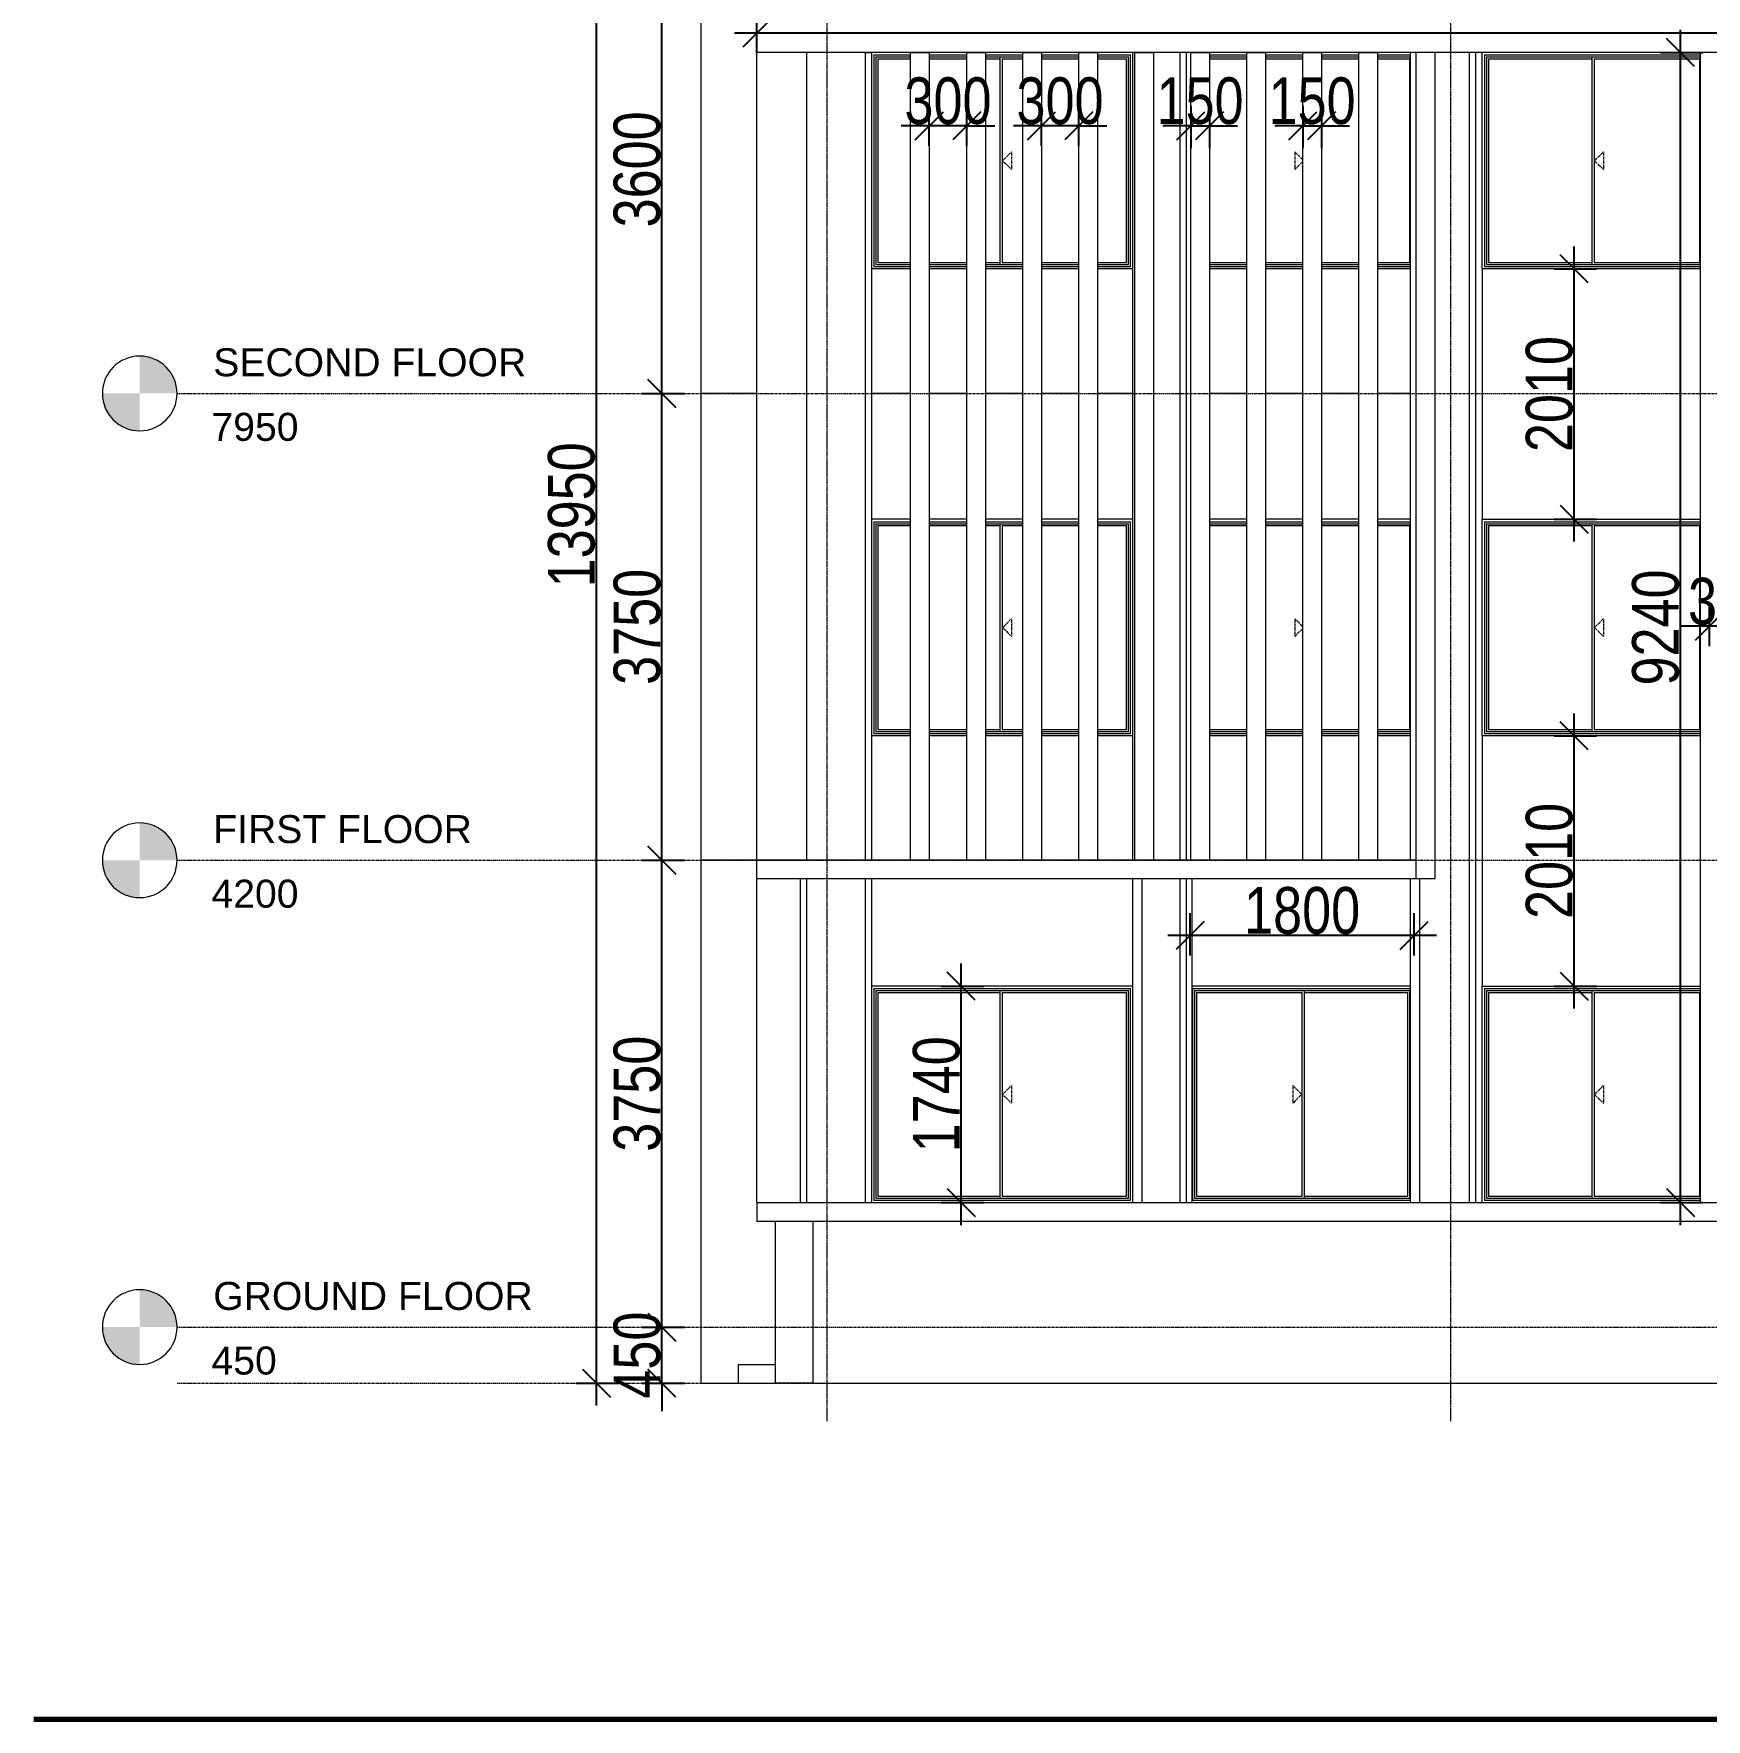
# Model space of a CAD drawing. Header units: millimetres. Extents: x -35190 to 411743, y -233114 to 23872.
# Drawn here: x -29351 to -15914, y -166409 to -152869 of the extents above; entities that cross this region are included whole.
import ezdxf

# ---------------------------------------------------------------- set-up
doc = ezdxf.new("R2010")
doc.units = ezdxf.units.MM
doc.linetypes.add('Centre', pattern=[31.75, 6.35, -4.7625, 15.875, -4.7625])
doc.linetypes.add('Grid Line', pattern=[22.225, 12.7, -3.175, 3.175, -3.175])
for name, color, linetype, lineweight in [('A-ANNO-DIMS', 211, 'Continuous', 9), ('A-DETL-WIDE', 214, 'Continuous', 70), ('A-FLOR-LEVL', 51, 'Continuous', 18), ('A-GLAZ', 151, 'Continuous', 18), ('A-WALL', 113, 'Continuous', 18), ('Q-CASE', 31, 'Continuous', 18), ('S-GRID', 1, 'Continuous', 9), ('S-STRS', 31, 'Continuous', 18)]:
    doc.layers.add(name, color=color, linetype=linetype, lineweight=lineweight)
doc.styles.add('Arial', font='arial.ttf', dxfattribs={"height": 187.5})
doc.styles.add('Arial_3', font='arial.ttf', dxfattribs={"width": 0.8, "height": 375})
doc.dimstyles.new('main_4_5mm', dxfattribs={"dimscale": 304.8, "dimtxt": 382.597275, "dimasz": 0.738189, "dimexe": 0.590551, "dimexo": 0.0625, "dimgap": 0.024606, "dimtad": 1, "dimdec": 0, "dimzin": 0, "dimdsep": 46, "dimtxsty": 'Arial_3', "dimblk1": 'OBLIQUE', "dimblk2": 'OBLIQUE', "dimsah": 1, "dimcen": 0.09, "dimdle": 0.590551, "dimazin": 0, "dimtfac": 1, "dimtdec": 4, "dimtix": 1, "dimtmove": 0, "dimatfit": 3, "dimfxl": 0.590551, "dimfxlon": 1, "dimtvp": 1, "dimtolj": 1, "dimtzin": 0, "dimarcsym": 2})

# ---------------------------------------------------------------- blocks, each defined once
blk = doc.blocks.new('Sliding - 2L - SL1_8 X 1_8-V5-North')
at = {"layer": 'A-GLAZ'}
for p, q in [((-36054, 3170), (-36054, 1470)), ((-36054, 3170), (-34319, 3170)), ((-36038, 3154), (-36038, 1486)), ((-36038, 3154), (-34319, 3154)), ((-36023, 3139), (-36023, 1501)), ((-36023, 3139), (-35189, 3139)), ((-35189, 1486), (-35189, 3154)), ((-35189, 1501), (-35189, 3139)), ((-35174, 3139), (-35174, 1501)), ((-35174, 3139), (-34325, 3139)), ((-34325, 1501), (-34325, 3139)), ((-36023, 1501), (-35189, 1501)), ((-35174, 1501), (-34325, 1501)), ((-36054, 1470), (-34319, 1470)), ((-36038, 1486), (-34319, 1486))]:
    blk.add_line(p, q, dxfattribs=at)
at = {"layer": 'A-GLAZ', "linetype": 'Centre'}
for p, q in [((-35170, 2320), (-35099, 2391)), ((-35170, 2320), (-35099, 2249)), ((-35099, 2391), (-35099, 2249))]:
    blk.add_line(p, q, dxfattribs=at)
blk = doc.blocks.new('Sliding - 2L - SL2_1 X 1_8-V6-North')
at = {"layer": 'A-GLAZ'}
for p, q in [((-38879, 3190), (-40979, 3190)), ((-40959, 3170), (-40959, 1470)), ((-40959, 3170), (-38899, 3170)), ((-40943, 3154), (-40943, 1486)), ((-40943, 3154), (-38915, 3154)), ((-40928, 3139), (-40928, 1501)), ((-40928, 3139), (-39944, 3139)), ((-39944, 1486), (-39944, 3154)), ((-39944, 1501), (-39944, 3139)), ((-39929, 3139), (-39929, 1501)), ((-39929, 3139), (-38930, 3139)), ((-38930, 1501), (-38930, 3139)), ((-38915, 1486), (-38915, 3154)), ((-38899, 1470), (-38899, 3170)), ((-40928, 1501), (-39944, 1501)), ((-39929, 1501), (-38930, 1501)), ((-40959, 1470), (-38899, 1470)), ((-40943, 1486), (-38915, 1486))]:
    blk.add_line(p, q, dxfattribs=at)
at = {"layer": 'A-GLAZ', "linetype": 'Centre'}
for p, q in [((-39925, 2320), (-39854, 2391)), ((-39925, 2320), (-39854, 2249)), ((-39854, 2391), (-39854, 2249))]:
    blk.add_line(p, q, dxfattribs=at)
blk = doc.blocks.new('Sliding - 2L - SL1_8 X 1_8-V7-North')
at = {"layer": 'A-GLAZ'}
for p, q in [((-36649, 3190), (-38403, 3190)), ((-38399, 3170), (-38399, 1470)), ((-38399, 3170), (-36649, 3170)), ((-38383, 3154), (-38383, 1486)), ((-38383, 3154), (-36655, 3154)), ((-38368, 3139), (-38368, 1501)), ((-38368, 3139), (-37519, 3139)), ((-37519, 1501), (-37519, 3139)), ((-37504, 3154), (-37504, 1486)), ((-37504, 3139), (-37504, 1501)), ((-37504, 3139), (-36670, 3139)), ((-36670, 1501), (-36670, 3139)), ((-36655, 1486), (-36655, 3154)), ((-38368, 1501), (-37519, 1501)), ((-37504, 1501), (-36670, 1501)), ((-38399, 1470), (-36649, 1470)), ((-38383, 1486), (-36655, 1486))]:
    blk.add_line(p, q, dxfattribs=at)
at = {"layer": 'A-GLAZ', "linetype": 'Centre'}
for p, q in [((-37523, 2320), (-37593, 2391)), ((-37593, 2391), (-37593, 2249)), ((-37523, 2320), (-37593, 2249))]:
    blk.add_line(p, q, dxfattribs=at)
blk = doc.blocks.new('Sliding - 2L - SL2_1 X 1_8-V19-North')
at = {"layer": 'A-GLAZ'}
for p, q in [((-40664, 6940), (-40979, 6940)), ((-40959, 6920), (-40959, 5220)), ((-40959, 6920), (-40664, 6920)), ((-40214, 6940), (-40514, 6940)), ((-40514, 6920), (-40214, 6920)), ((-39764, 6940), (-40064, 6940)), ((-40064, 6920), (-39764, 6920)), ((-39314, 6940), (-39614, 6940)), ((-39614, 6920), (-39314, 6920)), ((-38879, 6940), (-39164, 6940)), ((-39164, 6920), (-38899, 6920)), ((-38899, 5220), (-38899, 6920)), ((-40943, 6904), (-40943, 5236)), ((-40943, 6904), (-40664, 6904)), ((-40928, 6889), (-40928, 5251)), ((-40928, 6889), (-40664, 6889)), ((-40514, 6904), (-40214, 6904)), ((-40514, 6889), (-40214, 6889)), ((-40064, 6904), (-39764, 6904)), ((-40064, 6889), (-39944, 6889)), ((-39944, 5236), (-39944, 6904)), ((-39944, 5251), (-39944, 6889)), ((-39929, 6889), (-39929, 5251)), ((-39929, 6889), (-39764, 6889)), ((-39614, 6904), (-39314, 6904)), ((-39614, 6889), (-39314, 6889)), ((-39164, 6904), (-38915, 6904)), ((-39164, 6889), (-38930, 6889)), ((-38930, 5251), (-38930, 6889)), ((-38915, 5236), (-38915, 6904)), ((-40664, 5200), (-40979, 5200)), ((-40959, 5220), (-40664, 5220)), ((-40943, 5236), (-40664, 5236)), ((-40928, 5251), (-40664, 5251)), ((-40514, 5251), (-40214, 5251)), ((-40514, 5236), (-40214, 5236)), ((-40514, 5220), (-40214, 5220)), ((-40214, 5200), (-40514, 5200)), ((-40064, 5251), (-39944, 5251)), ((-40064, 5236), (-39764, 5236)), ((-40064, 5220), (-39764, 5220)), ((-39764, 5200), (-40064, 5200)), ((-39929, 5251), (-39764, 5251)), ((-39614, 5251), (-39314, 5251)), ((-39614, 5236), (-39314, 5236)), ((-39614, 5220), (-39314, 5220)), ((-39314, 5200), (-39614, 5200)), ((-39164, 5251), (-38930, 5251)), ((-39164, 5236), (-38915, 5236)), ((-39164, 5220), (-38899, 5220)), ((-38879, 5200), (-39164, 5200))]:
    blk.add_line(p, q, dxfattribs=at)
at = {"layer": 'A-GLAZ', "linetype": 'Centre'}
for p, q in [((-39925, 6070), (-39854, 6141)), ((-39854, 6141), (-39854, 5999)), ((-39925, 6070), (-39854, 5999))]:
    blk.add_line(p, q, dxfattribs=at)
blk = doc.blocks.new('Sliding - 2L - SL1_8 X 1_8-V20-North')
at = {"layer": 'A-GLAZ'}
for p, q in [((-37964, 6940), (-38264, 6940)), ((-38264, 6920), (-37964, 6920)), ((-37514, 6940), (-37814, 6940)), ((-37814, 6920), (-37514, 6920)), ((-37064, 6940), (-37364, 6940)), ((-37364, 6920), (-37064, 6920)), ((-36649, 6940), (-36914, 6940)), ((-36914, 6920), (-36649, 6920)), ((-38264, 6904), (-37964, 6904)), ((-38264, 6889), (-37964, 6889)), ((-37814, 6904), (-37514, 6904)), ((-37814, 6889), (-37514, 6889)), ((-37364, 6904), (-37064, 6904)), ((-37364, 6889), (-37064, 6889)), ((-36914, 6904), (-36649, 6904)), ((-36914, 6889), (-36655, 6889)), ((-36655, 5251), (-36655, 6889)), ((-38264, 5251), (-37964, 5251)), ((-38264, 5236), (-37964, 5236)), ((-38264, 5220), (-37964, 5220)), ((-37964, 5200), (-38264, 5200)), ((-37814, 5251), (-37514, 5251)), ((-37814, 5236), (-37514, 5236)), ((-37814, 5220), (-37514, 5220)), ((-37514, 5200), (-37814, 5200)), ((-37364, 5251), (-37064, 5251)), ((-37364, 5236), (-37064, 5236)), ((-37364, 5220), (-37064, 5220)), ((-37064, 5200), (-37364, 5200)), ((-36914, 5251), (-36655, 5251)), ((-36914, 5236), (-36649, 5236)), ((-36914, 5220), (-36649, 5220)), ((-36649, 5200), (-36914, 5200))]:
    blk.add_line(p, q, dxfattribs=at)
at = {"layer": 'A-GLAZ', "linetype": 'Centre'}
for p, q in [((-37514, 6077), (-37578, 6141)), ((-37578, 6141), (-37578, 5999)), ((-37514, 6063), (-37578, 5999))]:
    blk.add_line(p, q, dxfattribs=at)
blk = doc.blocks.new('Sliding - 2L - SL2_1 X 1_8-V32-North')
at = {"layer": 'A-GLAZ'}
for p, q in [((-40959, 10670), (-40959, 8970)), ((-40959, 10670), (-40664, 10670)), ((-40943, 10654), (-40943, 8986)), ((-40943, 10654), (-40664, 10654)), ((-40928, 10639), (-40928, 9001)), ((-40928, 10639), (-40664, 10639)), ((-40514, 10670), (-40214, 10670)), ((-40514, 10654), (-40214, 10654)), ((-40514, 10639), (-40214, 10639)), ((-40064, 10670), (-39764, 10670)), ((-40064, 10654), (-39764, 10654)), ((-40064, 10639), (-39944, 10639)), ((-39944, 8986), (-39944, 10654)), ((-39944, 9001), (-39944, 10639)), ((-39929, 10639), (-39929, 9001)), ((-39929, 10639), (-39764, 10639)), ((-39614, 10670), (-39314, 10670)), ((-39614, 10654), (-39314, 10654)), ((-39614, 10639), (-39314, 10639)), ((-39164, 10670), (-38899, 10670)), ((-39164, 10654), (-38915, 10654)), ((-39164, 10639), (-38930, 10639)), ((-38930, 9001), (-38930, 10639)), ((-38915, 8986), (-38915, 10654)), ((-38899, 8970), (-38899, 10670)), ((-40664, 8950), (-40979, 8950)), ((-40959, 8970), (-40664, 8970)), ((-40943, 8986), (-40664, 8986)), ((-40928, 9001), (-40664, 9001)), ((-40514, 9001), (-40214, 9001)), ((-40514, 8986), (-40214, 8986)), ((-40514, 8970), (-40214, 8970)), ((-40214, 8950), (-40514, 8950)), ((-40064, 9001), (-39944, 9001)), ((-40064, 8986), (-39764, 8986)), ((-40064, 8970), (-39764, 8970)), ((-39764, 8950), (-40064, 8950)), ((-39929, 9001), (-39764, 9001)), ((-39614, 9001), (-39314, 9001)), ((-39614, 8986), (-39314, 8986)), ((-39614, 8970), (-39314, 8970)), ((-39314, 8950), (-39614, 8950)), ((-39164, 9001), (-38930, 9001)), ((-39164, 8986), (-38915, 8986)), ((-39164, 8970), (-38899, 8970)), ((-38879, 8950), (-39164, 8950))]:
    blk.add_line(p, q, dxfattribs=at)
at = {"layer": 'A-GLAZ', "linetype": 'Centre'}
for p, q in [((-39925, 9820), (-39854, 9891)), ((-39854, 9891), (-39854, 9749)), ((-39925, 9820), (-39854, 9749))]:
    blk.add_line(p, q, dxfattribs=at)
blk = doc.blocks.new('Sliding - 2L - SL1_8 X 1_8-V33-North')
at = {"layer": 'A-GLAZ'}
for p, q in [((-38264, 10670), (-37964, 10670)), ((-38264, 10654), (-37964, 10654)), ((-38264, 10639), (-37964, 10639)), ((-37814, 10670), (-37514, 10670)), ((-37814, 10654), (-37514, 10654)), ((-37814, 10639), (-37514, 10639)), ((-37364, 10670), (-37064, 10670)), ((-37364, 10654), (-37064, 10654)), ((-37364, 10639), (-37064, 10639)), ((-36914, 10670), (-36649, 10670)), ((-36914, 10654), (-36649, 10654)), ((-36914, 10639), (-36655, 10639)), ((-36655, 9001), (-36655, 10639)), ((-38264, 9001), (-37964, 9001)), ((-38264, 8986), (-37964, 8986)), ((-38264, 8970), (-37964, 8970)), ((-37964, 8950), (-38264, 8950)), ((-37814, 9001), (-37514, 9001)), ((-37814, 8986), (-37514, 8986)), ((-37814, 8970), (-37514, 8970)), ((-37514, 8950), (-37814, 8950)), ((-37364, 9001), (-37064, 9001)), ((-37364, 8986), (-37064, 8986)), ((-37364, 8970), (-37064, 8970)), ((-37064, 8950), (-37364, 8950)), ((-36914, 9001), (-36655, 9001)), ((-36914, 8986), (-36649, 8986)), ((-36914, 8970), (-36649, 8970)), ((-36649, 8950), (-36914, 8950))]:
    blk.add_line(p, q, dxfattribs=at)
at = {"layer": 'A-GLAZ', "linetype": 'Centre'}
for p, q in [((-37514, 9827), (-37578, 9891)), ((-37578, 9891), (-37578, 9749)), ((-37514, 9813), (-37578, 9749))]:
    blk.add_line(p, q, dxfattribs=at)
blk = doc.blocks.new('Casework 1 - Casework 1-478824-North')
at = {"layer": 'Q-CASE'}
for p, q in [((-41899, 10690), (-41899, 10840)), ((-41899, 4201), (-41899, 10690)), ((-30749, 10690), (-41899, 10690)), ((-41499, 4200), (-41499, 10690)), ((-41029, 10690), (-40979, 10690)), ((-41029, 10690), (-41029, 4200)), ((-40979, 10690), (-40979, 4200)), ((-38879, 4200), (-38879, 10690)), ((-38499, 4200), (-38499, 10690)), ((-38449, 4200), (-38449, 10690)), ((-36649, 4200), (-36649, 10690)), ((-36174, 1450), (-36174, 10690)), ((-36124, 1450), (-36124, 10690)), ((-36074, 8950), (-36074, 10690)), ((-34319, 1450), (-34319, 10690)), ((-34319, 8950), (-36074, 8950)), ((-36074, 8950), (-36074, 6940)), ((-36074, 6940), (-34319, 6940)), ((-36074, 5200), (-36074, 6940)), ((-34319, 5200), (-36074, 5200)), ((-36074, 5200), (-36074, 3190)), ((-41899, 4200), (-41899, 4201)), ((-41899, 4201), (-41499, 4201)), ((-36604, 4200), (-41899, 4200)), ((-41899, 4051), (-41899, 4200)), ((-40979, 4200), (-41029, 4200)), ((-36604, 4051), (-36604, 4200)), ((-36604, 4051), (-41899, 4051)), ((-41899, 1450), (-41899, 4051)), ((-41549, 1450), (-41549, 4051)), ((-41499, 1450), (-41499, 4051)), ((-41029, 4051), (-41029, 1450)), ((-40979, 4051), (-40979, 1450)), ((-38879, 1450), (-38879, 4051)), ((-38805, 1450), (-38805, 4051)), ((-38499, 1450), (-38499, 4051)), ((-38449, 1450), (-38449, 4051)), ((-38404, 1450), (-38404, 4051)), ((-36649, 1450), (-36649, 4051)), ((-36575, 1450), (-36575, 4051)), ((-36074, 3190), (-34319, 3190)), ((-36074, 1450), (-36074, 3190)), ((-41899, 1450), (-30749, 1450)), ((-41899, 1450), (-41899, 1300)), ((-30749, 1300), (-41899, 1300)), ((-41749, 0), (-41749, 1300)), ((-41449, 0), (-41749, 0))]:
    blk.add_line(p, q, dxfattribs=at)
blk = doc.blocks.new('Level - M_Level Head - Circle-24867-North')
at = {"layer": 'A-FLOR-LEVL', "lineweight": 9}
h = blk.add_hatch(color=256, dxfattribs=at)
edge = h.paths.add_edge_path()
edge.add_line((18877, 0), (18577, 0))
edge.add_arc((18877, 0), 300, 90, 180, ccw=False)
edge.add_line((18877, 300), (18877, 0))
h = blk.add_hatch(color=256, dxfattribs=at)
edge = h.paths.add_edge_path()
edge.add_line((18877, -300), (18877, 0))
edge.add_line((18877, 0), (19177, 0))
edge.add_arc((18877, 0), 300, 270, 360, ccw=False)
blk.add_circle((18877, 0), 300, dxfattribs=at)
blk = doc.blocks.new('_Oblique')
at = {"color": 0, "linetype": 'ByBlock', "lineweight": -2}
blk.add_line((-0.5, -0.5), (0.5, 0.5), dxfattribs=at)
blk = doc.blocks.new('*D1915')
at = {"layer": 'A-ANNO-DIMS', "color": 0, "lineweight": -2, "transparency": 16777216}
for p, q in [((-22156, -153770), (-22156, -153429)), ((-21856, -153770), (-21856, -153429)), ((-22156, -153609), (-22381, -153609)), ((-21856, -153609), (-22156, -153609)), ((-21856, -153609), (-21631, -153609))]:
    blk.add_line(p, q, dxfattribs=at)
at = {"layer": 'Defpoints', "color": 0, "transparency": 16777216}
for p in [(-22156, -153609), (-22156, -153789), (-21856, -153789)]:
    blk.add_point(p, dxfattribs=at)
at = {"layer": 'A-ANNO-DIMS', "color": 0, "lineweight": -2, "transparency": 16777216, "xscale": 224.9999999999999, "yscale": 224.9999999999999, "zscale": 224.9999999999999}
blk.add_blockref('_Oblique', (-22156, -153609), dxfattribs=at)
at = {"layer": 'A-ANNO-DIMS', "color": 0, "lineweight": -2, "transparency": 16777216, "xscale": 224.9999999999999, "yscale": 224.9999999999999, "zscale": 224.9999999999999, "rotation": 180}
blk.add_blockref('_Oblique', (-21856, -153609), dxfattribs=at)
at = {"layer": 'A-ANNO-DIMS', "color": 0, "transparency": 16777216, "insert": (-22006, -153410), "char_height": 375, "width": 743.77, "attachment_point": 5, "style": 'Arial_3'}
blk.add_mtext('\\A1;300', dxfattribs=at)
blk = doc.blocks.new('*D1916')
at = {"layer": 'A-ANNO-DIMS', "color": 0, "lineweight": -2, "transparency": 16777216}
for p, q in [((-21256, -153770), (-21256, -153429)), ((-20956, -153770), (-20956, -153429)), ((-21256, -153609), (-21481, -153609)), ((-20956, -153609), (-21256, -153609)), ((-20956, -153609), (-20731, -153609))]:
    blk.add_line(p, q, dxfattribs=at)
at = {"layer": 'Defpoints', "color": 0, "transparency": 16777216}
for p in [(-21256, -153609), (-21256, -153789), (-20956, -153789)]:
    blk.add_point(p, dxfattribs=at)
at = {"layer": 'A-ANNO-DIMS', "color": 0, "lineweight": -2, "transparency": 16777216, "xscale": 224.9999999999999, "yscale": 224.9999999999999, "zscale": 224.9999999999999}
blk.add_blockref('_Oblique', (-21256, -153609), dxfattribs=at)
at = {"layer": 'A-ANNO-DIMS', "color": 0, "lineweight": -2, "transparency": 16777216, "xscale": 224.9999999999999, "yscale": 224.9999999999999, "zscale": 224.9999999999999, "rotation": 180}
blk.add_blockref('_Oblique', (-20956, -153609), dxfattribs=at)
at = {"layer": 'A-ANNO-DIMS', "color": 0, "transparency": 16777216, "insert": (-21106, -153410), "char_height": 375, "width": 743.77, "attachment_point": 5, "style": 'Arial_3'}
blk.add_mtext('\\A1;300', dxfattribs=at)
blk = doc.blocks.new('*D1917')
at = {"layer": 'A-ANNO-DIMS', "color": 0, "lineweight": -2, "transparency": 16777216}
for p, q in [((-20056, -153448), (-20056, -153789)), ((-19906, -153448), (-19906, -153789)), ((-20056, -153609), (-20281, -153609)), ((-20056, -153609), (-19906, -153609)), ((-19906, -153609), (-19681, -153609))]:
    blk.add_line(p, q, dxfattribs=at)
at = {"layer": 'Defpoints', "color": 0, "transparency": 16777216}
for p in [(-20056, -153429), (-19906, -153429), (-19906, -153609)]:
    blk.add_point(p, dxfattribs=at)
at = {"layer": 'A-ANNO-DIMS', "color": 0, "lineweight": -2, "transparency": 16777216, "xscale": 224.9999999999999, "yscale": 224.9999999999999, "zscale": 224.9999999999999}
blk.add_blockref('_Oblique', (-20056, -153609), dxfattribs=at)
at = {"layer": 'A-ANNO-DIMS', "color": 0, "lineweight": -2, "transparency": 16777216, "xscale": 224.9999999999999, "yscale": 224.9999999999999, "zscale": 224.9999999999999, "rotation": 180}
blk.add_blockref('_Oblique', (-19906, -153609), dxfattribs=at)
at = {"layer": 'A-ANNO-DIMS', "color": 0, "transparency": 16777216, "insert": (-19981, -153410), "char_height": 375, "width": 743.77, "attachment_point": 5, "style": 'Arial_3'}
blk.add_mtext('\\A1;150', dxfattribs=at)
blk = doc.blocks.new('*D1918')
at = {"layer": 'A-ANNO-DIMS', "color": 0, "lineweight": -2, "transparency": 16777216}
for p, q in [((-19156, -153448), (-19156, -153789)), ((-19006, -153448), (-19006, -153789)), ((-19156, -153609), (-19381, -153609)), ((-19156, -153609), (-19006, -153609)), ((-19006, -153609), (-18781, -153609))]:
    blk.add_line(p, q, dxfattribs=at)
at = {"layer": 'Defpoints', "color": 0, "transparency": 16777216}
for p in [(-19156, -153429), (-19006, -153429), (-19006, -153609)]:
    blk.add_point(p, dxfattribs=at)
at = {"layer": 'A-ANNO-DIMS', "color": 0, "lineweight": -2, "transparency": 16777216, "xscale": 224.9999999999999, "yscale": 224.9999999999999, "zscale": 224.9999999999999}
blk.add_blockref('_Oblique', (-19156, -153609), dxfattribs=at)
at = {"layer": 'A-ANNO-DIMS', "color": 0, "lineweight": -2, "transparency": 16777216, "xscale": 224.9999999999999, "yscale": 224.9999999999999, "zscale": 224.9999999999999, "rotation": 180}
blk.add_blockref('_Oblique', (-19006, -153609), dxfattribs=at)
at = {"layer": 'A-ANNO-DIMS', "color": 0, "transparency": 16777216, "insert": (-19081, -153410), "char_height": 375, "width": 743.77, "attachment_point": 5, "style": 'Arial_3'}
blk.add_mtext('\\A1;150', dxfattribs=at)
blk = doc.blocks.new('*D1919')
at = {"layer": 'A-ANNO-DIMS', "color": 0, "lineweight": -2, "transparency": 16777216}
for p, q in [((-16975, -156949), (-16975, -154579)), ((-17136, -154759), (-16795, -154759)), ((-17136, -156769), (-16795, -156769))]:
    blk.add_line(p, q, dxfattribs=at)
at = {"layer": 'Defpoints', "color": 0, "transparency": 16777216}
for p in [(-17155, -154759), (-16975, -154759), (-17155, -156769)]:
    blk.add_point(p, dxfattribs=at)
at = {"layer": 'A-ANNO-DIMS', "color": 0, "lineweight": -2, "transparency": 16777216, "xscale": 224.9999999999999, "yscale": 224.9999999999999, "zscale": 224.9999999999999}
for p, rotation in [((-16975, -154759), 90), ((-16975, -156769), 270)]:
    blk.add_blockref('_Oblique', p, dxfattribs=dict(at, rotation=rotation))
at = {"layer": 'A-ANNO-DIMS', "color": 0, "transparency": 16777216, "insert": (-17174, -155764), "char_height": 375, "width": 991.69, "attachment_point": 5, "rotation": 90, "style": 'Arial_3'}
blk.add_mtext('\\A1;2010', dxfattribs=at)
blk = doc.blocks.new('*D1920')
at = {"layer": 'A-ANNO-DIMS', "color": 0, "lineweight": -2, "transparency": 16777216}
for p, q in [((-15887, -157790), (-15887, -157449)), ((-15536, -157790), (-15536, -157449)), ((-15887, -157629), (-16112, -157629)), ((-15536, -157629), (-15887, -157629)), ((-15536, -157629), (-15311, -157629))]:
    blk.add_line(p, q, dxfattribs=at)
at = {"layer": 'Defpoints', "color": 0, "transparency": 16777216}
for p in [(-15887, -157629), (-15887, -157809), (-15536, -157809)]:
    blk.add_point(p, dxfattribs=at)
at = {"layer": 'A-ANNO-DIMS', "color": 0, "lineweight": -2, "transparency": 16777216, "xscale": 224.9999999999999, "yscale": 224.9999999999999, "zscale": 224.9999999999999}
blk.add_blockref('_Oblique', (-15887, -157629), dxfattribs=at)
at = {"layer": 'A-ANNO-DIMS', "color": 0, "lineweight": -2, "transparency": 16777216, "xscale": 224.9999999999999, "yscale": 224.9999999999999, "zscale": 224.9999999999999, "rotation": 180}
blk.add_blockref('_Oblique', (-15536, -157629), dxfattribs=at)
at = {"layer": 'A-ANNO-DIMS', "color": 0, "transparency": 16777216, "insert": (-15711, -157430), "char_height": 375, "width": 743.77, "attachment_point": 5, "style": 'Arial_3'}
blk.add_mtext('\\A1;351', dxfattribs=at)
blk = doc.blocks.new('*D1922')
at = {"layer": 'A-ANNO-DIMS', "color": 0, "lineweight": -2, "transparency": 16777216}
for p, q in [((-16975, -160699), (-16975, -158329)), ((-17136, -158509), (-16795, -158509)), ((-17136, -160519), (-16795, -160519))]:
    blk.add_line(p, q, dxfattribs=at)
at = {"layer": 'Defpoints', "color": 0, "transparency": 16777216}
for p in [(-17155, -158509), (-16975, -158509), (-17155, -160519)]:
    blk.add_point(p, dxfattribs=at)
at = {"layer": 'A-ANNO-DIMS', "color": 0, "lineweight": -2, "transparency": 16777216, "xscale": 224.9999999999999, "yscale": 224.9999999999999, "zscale": 224.9999999999999}
for p, rotation in [((-16975, -158509), 90), ((-16975, -160519), 270)]:
    blk.add_blockref('_Oblique', p, dxfattribs=dict(at, rotation=rotation))
at = {"layer": 'A-ANNO-DIMS', "color": 0, "transparency": 16777216, "insert": (-17174, -159514), "char_height": 375, "width": 991.69, "attachment_point": 5, "rotation": 90, "style": 'Arial_3'}
blk.add_mtext('\\A1;2010', dxfattribs=at)
blk = doc.blocks.new('*D1924')
at = {"layer": 'A-ANNO-DIMS', "color": 0, "lineweight": -2, "transparency": 16777216}
for p, q in [((-20061, -160274), (-20061, -159933)), ((-18261, -160274), (-18261, -159933)), ((-18081, -160113), (-20241, -160113))]:
    blk.add_line(p, q, dxfattribs=at)
at = {"layer": 'Defpoints', "color": 0, "transparency": 16777216}
for p in [(-20061, -160113), (-20061, -160293), (-18261, -160293)]:
    blk.add_point(p, dxfattribs=at)
at = {"layer": 'A-ANNO-DIMS', "color": 0, "lineweight": -2, "transparency": 16777216, "xscale": 224.9999999999999, "yscale": 224.9999999999999, "zscale": 224.9999999999999, "rotation": 180}
blk.add_blockref('_Oblique', (-20061, -160113), dxfattribs=at)
at = {"layer": 'A-ANNO-DIMS', "color": 0, "lineweight": -2, "transparency": 16777216, "xscale": 224.9999999999999, "yscale": 224.9999999999999, "zscale": 224.9999999999999}
blk.add_blockref('_Oblique', (-18261, -160113), dxfattribs=at)
at = {"layer": 'A-ANNO-DIMS', "color": 0, "transparency": 16777216, "insert": (-19161, -159914), "char_height": 375, "width": 991.69, "attachment_point": 5, "style": 'Arial_3'}
blk.add_mtext('\\A1;1800', dxfattribs=at)
blk = doc.blocks.new('*D1925')
at = {"layer": 'A-ANNO-DIMS', "color": 0, "lineweight": -2, "transparency": 16777216}
for p, q in [((-21899, -162439), (-21899, -160339)), ((-22060, -160519), (-21719, -160519)), ((-22060, -162259), (-21719, -162259))]:
    blk.add_line(p, q, dxfattribs=at)
at = {"layer": 'Defpoints', "color": 0, "transparency": 16777216}
for p in [(-22079, -160519), (-21899, -160519), (-22079, -162259)]:
    blk.add_point(p, dxfattribs=at)
at = {"layer": 'A-ANNO-DIMS', "color": 0, "lineweight": -2, "transparency": 16777216, "xscale": 224.9999999999999, "yscale": 224.9999999999999, "zscale": 224.9999999999999}
for p, rotation in [((-21899, -160519), 90), ((-21899, -162259), 270)]:
    blk.add_blockref('_Oblique', p, dxfattribs=dict(at, rotation=rotation))
at = {"layer": 'A-ANNO-DIMS', "color": 0, "transparency": 16777216, "insert": (-22098, -161389), "char_height": 375, "width": 991.69, "attachment_point": 5, "rotation": 90, "style": 'Arial_3'}
blk.add_mtext('\\A1;1740', dxfattribs=at)
blk = doc.blocks.new('*D1853')
at = {"layer": 'A-ANNO-DIMS', "color": 0, "lineweight": -2, "transparency": 16777216}
for p, q in [((-23541, -153025), (-23541, -152685)), ((-3931, -153025), (-3931, -152685)), ((-3751, -152865), (-23721, -152865))]:
    blk.add_line(p, q, dxfattribs=at)
at = {"layer": 'Defpoints', "color": 0, "transparency": 16777216}
for p in [(-23541, -152865), (-23541, -153045), (-3931, -153045)]:
    blk.add_point(p, dxfattribs=at)
at = {"layer": 'A-ANNO-DIMS', "color": 0, "lineweight": -2, "transparency": 16777216, "xscale": 224.9999999999999, "yscale": 224.9999999999999, "zscale": 224.9999999999999, "rotation": 180}
blk.add_blockref('_Oblique', (-23541, -152865), dxfattribs=at)
at = {"layer": 'A-ANNO-DIMS', "color": 0, "lineweight": -2, "transparency": 16777216, "xscale": 224.9999999999999, "yscale": 224.9999999999999, "zscale": 224.9999999999999}
blk.add_blockref('_Oblique', (-3931, -152865), dxfattribs=at)
at = {"layer": 'A-ANNO-DIMS', "color": 0, "transparency": 16777216, "insert": (-13736, -152666), "char_height": 375, "width": 1239.62, "attachment_point": 5, "style": 'Arial_3'}
blk.add_mtext('\\A1;19610', dxfattribs=at)
blk = doc.blocks.new('*D1859')
at = {"layer": 'A-ANNO-DIMS', "color": 0, "lineweight": -2, "transparency": 16777216}
for p, q in [((-16121, -162439), (-16121, -152839)), ((-16282, -153019), (-15941, -153019)), ((-16282, -162259), (-15941, -162259))]:
    blk.add_line(p, q, dxfattribs=at)
at = {"layer": 'Defpoints', "color": 0, "transparency": 16777216}
for p in [(-16301, -153019), (-16121, -153019), (-16301, -162259)]:
    blk.add_point(p, dxfattribs=at)
at = {"layer": 'A-ANNO-DIMS', "color": 0, "lineweight": -2, "transparency": 16777216, "xscale": 224.9999999999999, "yscale": 224.9999999999999, "zscale": 224.9999999999999}
for p, rotation in [((-16121, -153019), 90), ((-16121, -162259), 270)]:
    blk.add_blockref('_Oblique', p, dxfattribs=dict(at, rotation=rotation))
at = {"layer": 'A-ANNO-DIMS', "color": 0, "transparency": 16777216, "insert": (-16320, -157639), "char_height": 375, "width": 991.69, "attachment_point": 5, "rotation": 90, "style": 'Arial_3'}
blk.add_mtext('\\A1;9240', dxfattribs=at)
blk = doc.blocks.new('*D1874')
at = {"layer": 'A-ANNO-DIMS', "color": 0, "lineweight": -2, "transparency": 16777216}
for p, q in [((-24304, -163259), (-24304, -163034)), ((-24465, -163259), (-24124, -163259)), ((-24304, -163709), (-24304, -163259)), ((-24465, -163709), (-24124, -163709)), ((-24304, -163709), (-24304, -163934))]:
    blk.add_line(p, q, dxfattribs=at)
at = {"layer": 'Defpoints', "color": 0, "transparency": 16777216}
for p in [(-24484, -163259), (-24304, -163259), (-24484, -163709)]:
    blk.add_point(p, dxfattribs=at)
at = {"layer": 'A-ANNO-DIMS', "color": 0, "lineweight": -2, "transparency": 16777216, "xscale": 224.9999999999999, "yscale": 224.9999999999999, "zscale": 224.9999999999999}
for p, rotation in [((-24304, -163259), 270), ((-24304, -163709), 90)]:
    blk.add_blockref('_Oblique', p, dxfattribs=dict(at, rotation=rotation))
at = {"layer": 'A-ANNO-DIMS', "color": 0, "transparency": 16777216, "insert": (-24503, -163484), "char_height": 375, "width": 743.77, "attachment_point": 5, "rotation": 90, "style": 'Arial_3'}
blk.add_mtext('\\A1;450', dxfattribs=at)
blk = doc.blocks.new('*D1875')
at = {"layer": 'A-ANNO-DIMS', "color": 0, "lineweight": -2, "transparency": 16777216}
for p, q in [((-24304, -163439), (-24304, -159329)), ((-24465, -159509), (-24124, -159509)), ((-24465, -163259), (-24124, -163259))]:
    blk.add_line(p, q, dxfattribs=at)
at = {"layer": 'Defpoints', "color": 0, "transparency": 16777216}
for p in [(-24484, -159509), (-24304, -159509), (-24484, -163259)]:
    blk.add_point(p, dxfattribs=at)
at = {"layer": 'A-ANNO-DIMS', "color": 0, "lineweight": -2, "transparency": 16777216, "xscale": 224.9999999999999, "yscale": 224.9999999999999, "zscale": 224.9999999999999}
for p, rotation in [((-24304, -159509), 90), ((-24304, -163259), 270)]:
    blk.add_blockref('_Oblique', p, dxfattribs=dict(at, rotation=rotation))
at = {"layer": 'A-ANNO-DIMS', "color": 0, "transparency": 16777216, "insert": (-24503, -161384), "char_height": 375, "width": 991.69, "attachment_point": 5, "rotation": 90, "style": 'Arial_3'}
blk.add_mtext('\\A1;3750', dxfattribs=at)
blk = doc.blocks.new('*D1876')
at = {"layer": 'A-ANNO-DIMS', "color": 0, "lineweight": -2, "transparency": 16777216}
for p, q in [((-24304, -159689), (-24304, -155579)), ((-24465, -155759), (-24124, -155759)), ((-24465, -159509), (-24124, -159509))]:
    blk.add_line(p, q, dxfattribs=at)
at = {"layer": 'Defpoints', "color": 0, "transparency": 16777216}
for p in [(-24484, -155759), (-24304, -155759), (-24484, -159509)]:
    blk.add_point(p, dxfattribs=at)
at = {"layer": 'A-ANNO-DIMS', "color": 0, "lineweight": -2, "transparency": 16777216, "xscale": 224.9999999999999, "yscale": 224.9999999999999, "zscale": 224.9999999999999}
for p, rotation in [((-24304, -155759), 90), ((-24304, -159509), 270)]:
    blk.add_blockref('_Oblique', p, dxfattribs=dict(at, rotation=rotation))
at = {"layer": 'A-ANNO-DIMS', "color": 0, "transparency": 16777216, "insert": (-24503, -157634), "char_height": 375, "width": 991.69, "attachment_point": 5, "rotation": 90, "style": 'Arial_3'}
blk.add_mtext('\\A1;3750', dxfattribs=at)
blk = doc.blocks.new('*D1877')
at = {"layer": 'A-ANNO-DIMS', "color": 0, "lineweight": -2, "transparency": 16777216}
for p, q in [((-24304, -155939), (-24304, -151979)), ((-24465, -152159), (-24124, -152159)), ((-24465, -155759), (-24124, -155759))]:
    blk.add_line(p, q, dxfattribs=at)
at = {"layer": 'Defpoints', "color": 0, "transparency": 16777216}
for p in [(-24484, -152159), (-24304, -152159), (-24484, -155759)]:
    blk.add_point(p, dxfattribs=at)
at = {"layer": 'A-ANNO-DIMS', "color": 0, "lineweight": -2, "transparency": 16777216, "xscale": 224.9999999999999, "yscale": 224.9999999999999, "zscale": 224.9999999999999}
for p, rotation in [((-24304, -152159), 90), ((-24304, -155759), 270)]:
    blk.add_blockref('_Oblique', p, dxfattribs=dict(at, rotation=rotation))
at = {"layer": 'A-ANNO-DIMS', "color": 0, "transparency": 16777216, "insert": (-24503, -153959), "char_height": 375, "width": 991.69, "attachment_point": 5, "rotation": 90, "style": 'Arial_3'}
blk.add_mtext('\\A1;3600', dxfattribs=at)
blk = doc.blocks.new('*D1879')
at = {"layer": 'A-ANNO-DIMS', "color": 0, "lineweight": -2, "transparency": 16777216}
for p, q in [((-24831, -163889), (-24831, -149579)), ((-24992, -149759), (-24651, -149759)), ((-24992, -163709), (-24651, -163709))]:
    blk.add_line(p, q, dxfattribs=at)
at = {"layer": 'Defpoints', "color": 0, "transparency": 16777216}
for p in [(-25011, -149759), (-24831, -149759), (-25011, -163709)]:
    blk.add_point(p, dxfattribs=at)
at = {"layer": 'A-ANNO-DIMS', "color": 0, "lineweight": -2, "transparency": 16777216, "xscale": 224.9999999999999, "yscale": 224.9999999999999, "zscale": 224.9999999999999}
for p, rotation in [((-24831, -149759), 90), ((-24831, -163709), 270)]:
    blk.add_blockref('_Oblique', p, dxfattribs=dict(at, rotation=rotation))
at = {"layer": 'A-ANNO-DIMS', "color": 0, "transparency": 16777216, "insert": (-25030, -156734), "char_height": 375, "width": 1239.62, "attachment_point": 5, "rotation": 90, "style": 'Arial_3'}
blk.add_mtext('\\A1;13950', dxfattribs=at)

msp = doc.modelspace()

# ---------------------------------------------------------------- linework, layer by layer
at = {"layer": 'A-DETL-WIDE'}
msp.add_line((-29351.3, -166409.2), (37761.3, -166409.2), dxfattribs=at)
at = {"layer": 'A-FLOR-LEVL', "linetype": 'Centre', "lineweight": 9}
for p, q in [((-28199.5, -155759.2), (36935.1, -155759.2)), ((-28199.5, -159509.2), (36935.1, -159509.2)), ((-28199.5, -163259.2), (36935.1, -163259.2)), ((-28199.5, -163709.2), (36935.1, -163709.2))]:
    msp.add_line(p, q, dxfattribs=at)
at = {"layer": 'A-WALL'}
for p, q in [((-23990.6, -152159.2), (-23990.6, -163709.2)), ((-22306, -159509.2), (-22306, -153019.2)), ((-22306, -153019.2), (-22156, -153019.2)), ((-22156, -153019.2), (-22156, -159509.2)), ((-21856, -159509.2), (-21856, -153019.2)), ((-21856, -153019.2), (-21706, -153019.2)), ((-21706, -153019.2), (-21706, -159509.2)), ((-21406, -159509.2), (-21406, -153019.2)), ((-21406, -153019.2), (-21256, -153019.2)), ((-21256, -153019.2), (-21256, -159509.2)), ((-20956, -159509.2), (-20956, -153019.2)), ((-20956, -153019.2), (-20806, -153019.2)), ((-20806, -153019.2), (-20806, -159509.2)), ((-20506, -159509.2), (-20506, -153019.2)), ((-20506, -153019.2), (-20356, -153019.2)), ((-20356, -153019.2), (-20356, -159509.2)), ((-20056, -159509.2), (-20056, -153019.2)), ((-20056, -153019.2), (-19906, -153019.2)), ((-19906, -153019.2), (-19906, -159509.2)), ((-19606, -159509.2), (-19606, -153019.2)), ((-19606, -153019.2), (-19456, -153019.2)), ((-19456, -153019.2), (-19456, -159509.2)), ((-19156, -159509.2), (-19156, -153019.2)), ((-19156, -153019.2), (-19006, -153019.2)), ((-19006, -153019.2), (-19006, -159509.2)), ((-18706, -159509.2), (-18706, -153019.2)), ((-18706, -153019.2), (-18556, -153019.2)), ((-18556, -153019.2), (-18556, -159509.2)), ((-18245.6, -159658.2), (-18245.6, -153019.2)), ((-18095.6, -153019.2), (-18245.6, -153019.2)), ((-18095.6, -153019.2), (-18095.6, -159658.2)), ((-23540.6, -155759.2), (-23990.6, -155759.2)), ((-22306, -155759.2), (-22620.6, -155759.2)), ((-21856, -155759.2), (-22156, -155759.2)), ((-21406, -155759.2), (-21706, -155759.2)), ((-20956, -155759.2), (-21256, -155759.2)), ((-20520.6, -155759.2), (-20806, -155759.2)), ((-19606, -155759.2), (-19906, -155759.2)), ((-19156, -155759.2), (-19456, -155759.2)), ((-18706, -155759.2), (-19006, -155759.2)), ((-18290.6, -155759.2), (-18556, -155759.2)), ((-23540.6, -159509.2), (-23990.6, -159509.2)), ((-22156, -159509.2), (-22306, -159509.2)), ((-21706, -159509.2), (-21856, -159509.2)), ((-21256, -159509.2), (-21406, -159509.2)), ((-20806, -159509.2), (-20956, -159509.2)), ((-20356, -159509.2), (-20506, -159509.2)), ((-19906, -159509.2), (-20056, -159509.2)), ((-19456, -159509.2), (-19606, -159509.2)), ((-19006, -159509.2), (-19156, -159509.2)), ((-18556, -159509.2), (-18706, -159509.2)), ((-18095.6, -159658.2), (-18245.6, -159658.2)), ((-23090.6, -163709.2), (-23090.6, -162409.2)), ((-23990.6, -163709.2), (-23690.6, -163709.2)), ((-23090.6, -163709.2), (-12840.6, -163709.2))]:
    msp.add_line(p, q, dxfattribs=at)
at = {"layer": 'S-GRID', "linetype": 'Grid Line'}
for p, q in [((-22978.1, -164014), (-22978.1, -145580.7)), ((-17965.6, -164014), (-17965.6, -145580.7))]:
    msp.add_line(p, q, dxfattribs=at)
at = {"layer": 'S-STRS'}
for p, q in [((-23690.6, -163559.2), (-23390.6, -163559.2)), ((-23690.6, -163559.2), (-23690.6, -163709.2)), ((-23690.6, -163709.2), (-23390.6, -163709.2))]:
    msp.add_line(p, q, dxfattribs=at)

# ---------------------------------------------------------------- block references
at = {"layer": 'A-FLOR-LEVL', "lineweight": 9, "extrusion": (0, 0, -1)}
for p in [(9622.7, -155759.2), (9622.7, -159509.2), (9622.7, -163259.2)]:
    msp.add_blockref('Level - M_Level Head - Circle-24867-North', p, dxfattribs=at)
at = {"layer": 'A-GLAZ', "linetype": 'Centre'}
for name, p in [('Sliding - 2L - SL2_1 X 1_8-V32-North', (18358.3, -163709.2)), ('Sliding - 2L - SL1_8 X 1_8-V33-North', (18358.3, -163709.2)), ('Sliding - 2L - SL1_8 X 1_8-V5-North', (18358.3, -156209.2)), ('Sliding - 2L - SL2_1 X 1_8-V19-North', (18358.3, -163709.2)), ('Sliding - 2L - SL1_8 X 1_8-V20-North', (18358.3, -163709.2)), ('Sliding - 2L - SL1_8 X 1_8-V5-North', (18358.3, -159959.2)), ('Sliding - 2L - SL2_1 X 1_8-V6-North', (18358.3, -163709.2)), ('Sliding - 2L - SL1_8 X 1_8-V7-North', (18358.3, -163709.2)), ('Sliding - 2L - SL1_8 X 1_8-V5-North', (18358.3, -163709.2))]:
    msp.add_blockref(name, p, dxfattribs=at)
at = {"layer": 'Q-CASE'}
msp.add_blockref('Casework 1 - Casework 1-478824-North', (18358.3, -163709.2), dxfattribs=at)

# ---------------------------------------------------------------- texts
at = {"layer": 'A-FLOR-LEVL', "lineweight": 9, "char_height": 225, "attachment_point": 1, "style": 'Arial', "bg_fill": 3, "box_fill_scale": 1.25, "bg_fill_color": 256, "bg_fill_true_color": 13158600, "bg_fill_transparency": 0}
for s, insert, width in [('SECOND FLOOR', (-27909, -155395.9), 3084.493), ('7950', (-27923.1, -155914.8), 865.822), ('FIRST FLOOR', (-27909, -159145.9), 2555.379), ('4200', (-27923.1, -159664.8), 865.822), ('GROUND FLOOR', (-27909, -162895.9), 3144.619)]:
    msp.add_mtext(s, dxfattribs=dict(at, insert=insert, width=width))

# ---------------------------------------------------------------- dimensions: what is measured, and where the dimension line sits
at = {"layer": 'A-ANNO-DIMS'}
for base, p1, p2, override, picture, middle in [((-23540.6, -152864.5), (-3930.6, -153044.5), (-23540.6, -153044.5), {"dimpost": '<>', "dimfxl": 19610}, '*D1853', (-13735.6, -152665.6)), ((-22156, -153609.4), (-21856, -153789.4), (-22156, -153789.4), {"dimpost": '<>', "dimfxl": 300}, '*D1915', (-22006, -153410.3)), ((-21256, -153609.4), (-20956, -153789.4), (-21256, -153789.4), {"dimpost": '<>', "dimfxl": 300}, '*D1916', (-21106, -153410.3)), ((-19906, -153609.4), (-20056, -153429.4), (-19906, -153429.4), {"dimpost": '<>', "dimfxl": 150}, '*D1917', (-19981, -153410.4)), ((-19006, -153609.4), (-19156, -153429.4), (-19006, -153429.4), {"dimpost": '<>', "dimfxl": 150}, '*D1918', (-19081, -153410.4)), ((-15886.6, -157629), (-15535.6, -157809), (-15886.6, -157809), {"dimpost": '<>', "dimfxl": 351}, '*D1920', (-15711.1, -157429.9)), ((-20060.6, -160112.9), (-18260.6, -160292.9), (-20060.6, -160292.9), {"dimpost": '<>', "dimfxl": 1800}, '*D1924', (-19160.6, -159913.9))]:
    dim = msp.add_linear_dim(base=base, p1=p1, p2=p2, dimstyle='main_4_5mm', override=override, dxfattribs=at)
    dim.commit()
    dim.dimension.update_dxf_attribs({"geometry": picture, "text_midpoint": middle})
for base, p1, p2, override, picture, middle in [((-16121.5, -153019.2), (-16301.5, -162259.2), (-16301.5, -153019.2), {"dimpost": '<>', "dimfxl": 9240}, '*D1859', (-16320.4, -157639.2)), ((-16975.5, -154759.2), (-17155.5, -156769.2), (-17155.5, -154759.2), {"dimpost": '<>', "dimfxl": 2010}, '*D1919', (-17174.4, -155764.2)), ((-16975.5, -158509.2), (-17155.5, -160519.2), (-17155.5, -158509.2), {"dimpost": '<>', "dimfxl": 2010}, '*D1922', (-17174.4, -159514.2)), ((-21898.7, -160519.2), (-22078.7, -162259.2), (-22078.7, -160519.2), {"dimpost": '<>', "dimfxl": 1740}, '*D1925', (-22097.7, -161389.2))]:
    dim = msp.add_linear_dim(base=base, p1=p1, p2=p2, angle=90, dimstyle='main_4_5mm', override=override, dxfattribs=at)
    dim.commit()
    dim.dimension.update_dxf_attribs({"geometry": picture, "text_midpoint": middle})

# ---------------------------------------------------------------- next in the draw order: texts
at = {"layer": 'A-FLOR-LEVL', "lineweight": 9, "insert": (-27923.1, -163414.8), "char_height": 225, "width": 649.367, "attachment_point": 1, "style": 'Arial', "bg_fill": 3, "box_fill_scale": 1.25, "bg_fill_color": 256, "bg_fill_true_color": 13158600, "bg_fill_transparency": 0}
msp.add_mtext('450', dxfattribs=at)

# ---------------------------------------------------------------- next in the draw order: dimensions: what is measured, and where the dimension line sits
at = {"layer": 'A-ANNO-DIMS'}
for base, p1, p2, override, picture, middle in [((-24830.6, -149759.2), (-25010.6, -163709.2), (-25010.6, -149759.2), {"dimpost": '<>', "dimfxl": 13950}, '*D1879', (-25029.7, -156734.2)), ((-24304.3, -152159.2), (-24484.3, -155759.2), (-24484.3, -152159.2), {"dimpost": '<>', "dimfxl": 3600}, '*D1877', (-24503.3, -153959.2)), ((-24304.3, -155759.2), (-24484.3, -159509.2), (-24484.3, -155759.2), {"dimpost": '<>', "dimfxl": 3750}, '*D1876', (-24503.3, -157634.2)), ((-24304.3, -159509.2), (-24484.3, -163259.2), (-24484.3, -159509.2), {"dimpost": '<>', "dimfxl": 3750}, '*D1875', (-24503.3, -161384.2)), ((-24304.3, -163259.2), (-24484.3, -163709.2), (-24484.3, -163259.2), {"dimpost": '<>', "dimfxl": 450}, '*D1874', (-24503.2, -163484.2))]:
    dim = msp.add_linear_dim(base=base, p1=p1, p2=p2, angle=90, dimstyle='main_4_5mm', override=override, dxfattribs=at)
    dim.commit()
    dim.dimension.update_dxf_attribs({"geometry": picture, "text_midpoint": middle})

doc.saveas('drawing.dxf')
